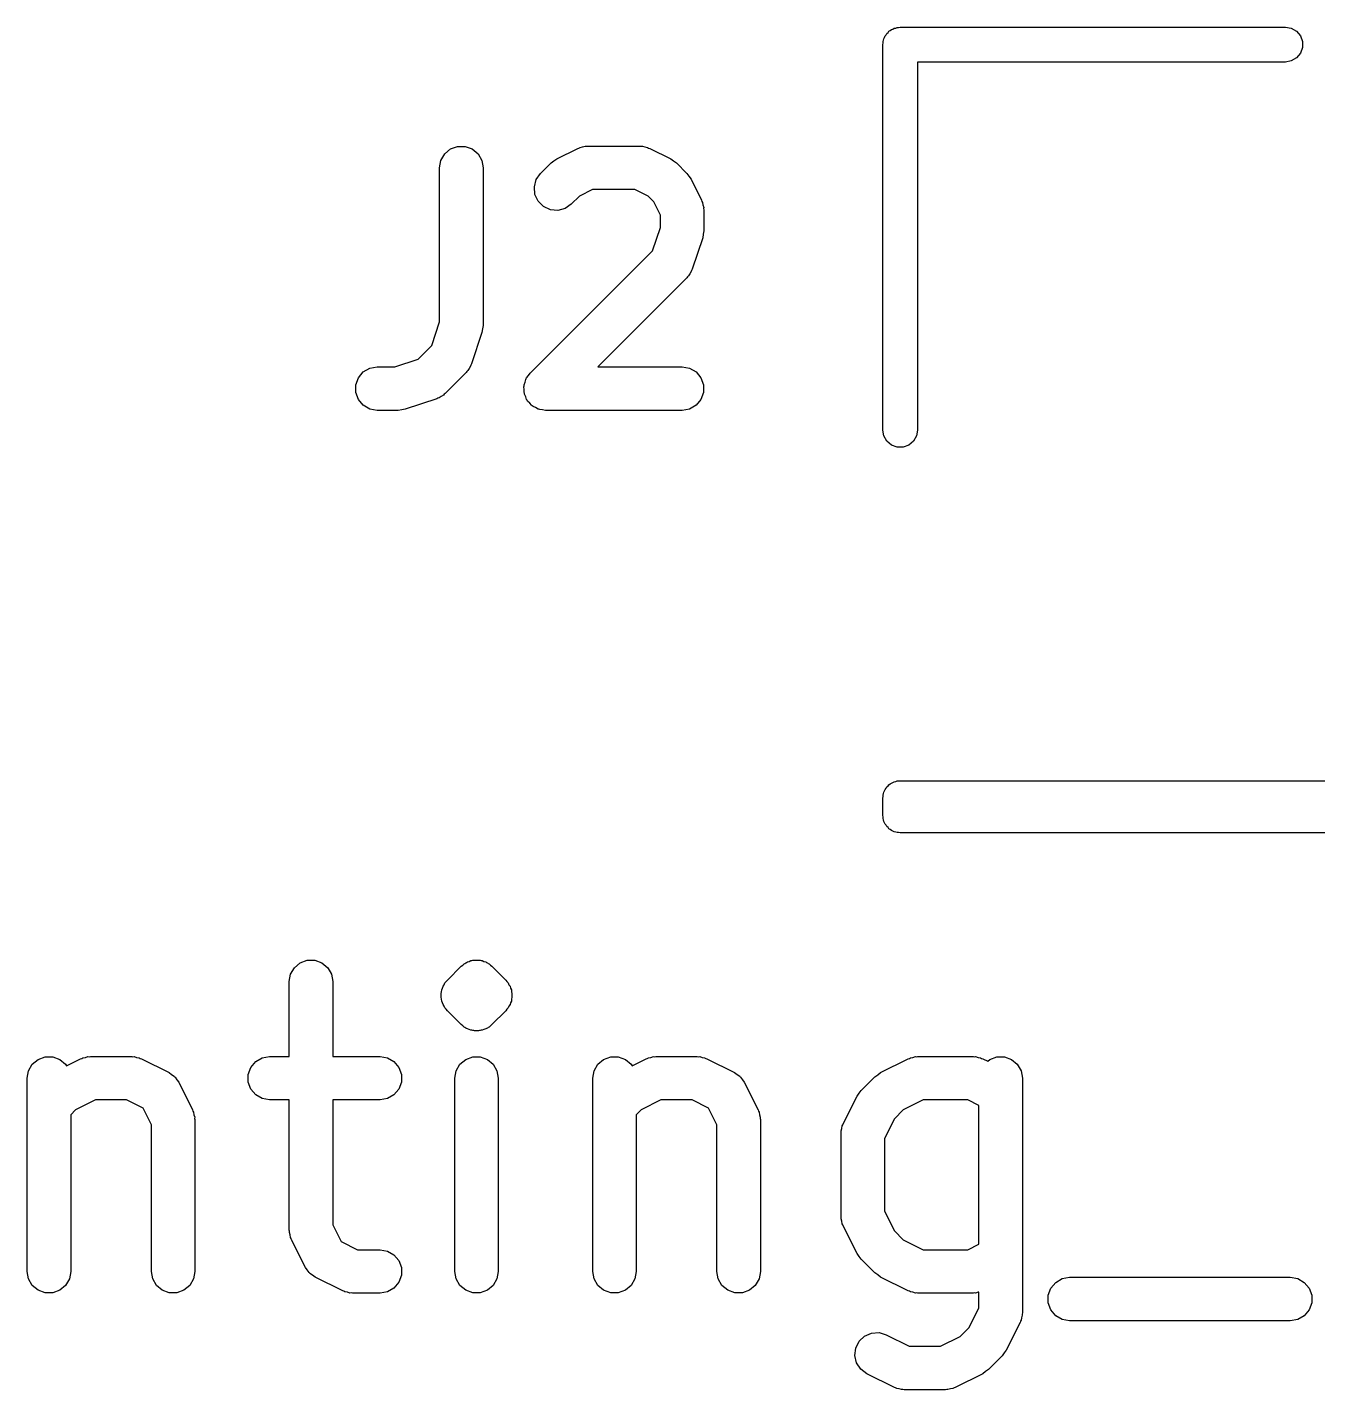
# Model space of a CAD drawing. Extents: x -4.6 to 25.8, y 0 to 31.7.
# Drawn here: x 10.427 to 14.882, y 27.016 to 31.718 of the extents above; entities that cross this region are included whole.
import ezdxf

# ---------------------------------------------------------------- set-up
doc = ezdxf.new("R2010")
doc.units = 0
doc.header["$MEASUREMENT"] = 0
doc.layers.add('BLACK', color=7, linetype='CONTINUOUS')

msp = doc.modelspace()

# ---------------------------------------------------------------- linework, layer by layer
at = {"layer": 'Black'}
for p, q in [((13.3881, 31.6876), (13.3915, 31.6916)), ((13.3915, 31.6916), (13.3941, 31.6962)), ((13.3941, 31.6962), (13.3982, 31.6995)), ((13.3982, 31.6995), (13.4015, 31.7036)), ((13.4015, 31.7036), (13.4061, 31.7062)), ((13.4061, 31.7062), (13.4101, 31.7096)), ((13.4101, 31.7096), (13.415, 31.7114)), ((13.415, 31.7114), (13.4196, 31.714)), ((13.4196, 31.714), (13.4248, 31.7149)), ((13.4248, 31.7149), (13.4297, 31.7167)), ((13.4297, 31.7167), (13.4349, 31.7167)), ((13.4349, 31.7167), (13.4401, 31.7176)), ((13.4401, 31.7176), (14.7701, 31.7176)), ((14.7701, 31.7176), (14.7906, 31.714)), ((14.7906, 31.714), (14.8087, 31.7036)), ((14.8087, 31.7036), (14.8221, 31.6876)), ((13.3801, 31.6576), (13.381, 31.6628)), ((13.3801, 30.3276), (13.3801, 31.6576)), ((13.381, 31.668), (13.3828, 31.6729)), ((13.381, 31.6628), (13.381, 31.668)), ((13.3828, 31.6729), (13.3837, 31.6781)), ((13.3837, 31.6781), (13.3863, 31.6827)), ((13.3863, 31.6827), (13.3881, 31.6876)), ((14.8221, 31.6876), (14.8292, 31.668)), ((14.8292, 31.6472), (14.8221, 31.6276)), ((14.8292, 31.668), (14.8292, 31.6472)), ((14.7701, 31.5976), (13.5001, 31.5976)), ((13.5001, 31.5976), (13.5001, 30.3276)), ((14.7906, 31.6012), (14.7701, 31.5976)), ((14.8087, 31.6116), (14.7906, 31.6012)), ((14.8221, 31.6276), (14.8087, 31.6116)), ((11.8548, 31.2582), (11.8678, 31.2808)), ((11.8678, 31.2808), (11.8878, 31.2975)), ((11.8878, 31.2975), (11.9123, 31.3064)), ((11.9123, 31.3064), (11.9383, 31.3064)), ((11.9383, 31.3064), (11.9628, 31.2975)), ((11.9628, 31.2975), (11.9828, 31.2808)), ((11.9828, 31.2808), (11.9958, 31.2582)), ((12.2546, 31.2634), (12.3272, 31.2996)), ((12.3272, 31.2996), (12.3313, 31.3009)), ((12.3313, 31.3009), (12.3351, 31.303)), ((12.3351, 31.303), (12.3437, 31.3046)), ((12.3437, 31.3046), (12.3522, 31.3071)), ((12.3522, 31.3071), (12.3565, 31.3068)), ((12.3565, 31.3068), (12.3607, 31.3076)), ((12.3607, 31.3076), (12.5422, 31.3076)), ((12.5422, 31.3076), (12.5464, 31.3068)), ((12.5464, 31.3068), (12.5507, 31.3071)), ((12.5507, 31.3071), (12.5592, 31.3046)), ((12.5592, 31.3046), (12.5678, 31.303)), ((12.5678, 31.303), (12.5716, 31.3009)), ((12.5716, 31.3009), (12.5757, 31.2996)), ((12.5757, 31.2996), (12.6483, 31.2634)), ((11.8503, 31.2326), (11.8548, 31.2582)), ((11.8503, 30.7005), (11.8503, 31.2326)), ((11.9958, 31.2582), (12.0003, 31.2326)), ((12.0003, 31.2326), (12.0003, 30.6883)), ((12.1988, 31.213), (12.2351, 31.2493)), ((12.2351, 31.2493), (12.245, 31.2562)), ((12.245, 31.2562), (12.2546, 31.2634)), ((12.6483, 31.2634), (12.6579, 31.2562)), ((12.6579, 31.2562), (12.6678, 31.2493)), ((12.6678, 31.2493), (12.704, 31.213)), ((12.1772, 31.1665), (12.1839, 31.1917)), ((12.1839, 31.1917), (12.1988, 31.213)), ((12.704, 31.213), (12.7109, 31.2032)), ((12.7109, 31.2032), (12.7181, 31.1935)), ((12.7181, 31.1935), (12.7544, 31.121)), ((12.1794, 31.1406), (12.1772, 31.1665)), ((12.1904, 31.117), (12.1794, 31.1406)), ((12.3326, 31.1346), (12.3049, 31.107)), ((12.3784, 31.1576), (12.3326, 31.1346)), ((12.5245, 31.1576), (12.3784, 31.1576)), ((12.5703, 31.1346), (12.5245, 31.1576)), ((12.5894, 31.1156), (12.5703, 31.1346)), ((12.2089, 31.0986), (12.1904, 31.117)), ((12.2325, 31.0875), (12.2089, 31.0986)), ((12.2584, 31.0853), (12.2325, 31.0875)), ((12.2836, 31.092), (12.2584, 31.0853)), ((12.3049, 31.107), (12.2836, 31.092)), ((12.6123, 31.0697), (12.5894, 31.1156)), ((12.7544, 31.121), (12.7556, 31.1168)), ((12.7556, 31.1168), (12.7578, 31.1131)), ((12.7578, 31.1131), (12.7593, 31.1044)), ((12.7593, 31.1044), (12.7618, 31.096)), ((12.7618, 31.096), (12.7615, 31.0917)), ((12.7615, 31.0917), (12.7623, 31.0874)), ((12.7623, 31.0874), (12.7623, 31.0149)), ((12.6123, 31.027), (12.6123, 31.0697)), ((12.5855, 30.9465), (12.6123, 31.027)), ((12.7585, 30.9911), (12.7222, 30.8823)), ((12.7602, 31.003), (12.7585, 30.9911)), ((12.7623, 31.0149), (12.7602, 31.003)), ((12.1626, 30.5236), (12.5855, 30.9465)), ((12.704, 30.853), (12.3967, 30.5456)), ((12.7065, 30.8565), (12.704, 30.853)), ((12.7098, 30.8594), (12.7065, 30.8565)), ((12.7139, 30.8671), (12.7098, 30.8594)), ((12.719, 30.8743), (12.7139, 30.8671)), ((12.7201, 30.8785), (12.719, 30.8743)), ((12.7222, 30.8823), (12.7201, 30.8785)), ((11.8235, 30.6199), (11.8503, 30.7005)), ((11.9965, 30.6646), (11.9602, 30.5557)), ((11.9982, 30.6764), (11.9965, 30.6646)), ((12.0003, 30.6883), (11.9982, 30.6764)), ((11.7759, 30.5724), (11.8235, 30.6199)), ((11.6954, 30.5456), (11.7759, 30.5724)), ((11.5701, 30.5081), (11.5868, 30.528)), ((11.5868, 30.528), (11.6094, 30.541)), ((11.6094, 30.541), (11.635, 30.5456)), ((11.635, 30.5456), (11.6954, 30.5456)), ((11.942, 30.5264), (11.8695, 30.4538)), ((11.9445, 30.5299), (11.942, 30.5264)), ((11.9478, 30.5328), (11.9445, 30.5299)), ((11.9519, 30.5405), (11.9478, 30.5328)), ((11.957, 30.5477), (11.9519, 30.5405)), ((11.9581, 30.5519), (11.957, 30.5477)), ((11.9602, 30.5557), (11.9581, 30.5519)), ((12.1506, 30.5081), (12.1569, 30.5156)), ((12.1569, 30.5156), (12.1626, 30.5236)), ((12.3967, 30.5456), (12.6873, 30.5456)), ((12.6873, 30.5456), (12.713, 30.541)), ((12.713, 30.541), (12.7355, 30.528)), ((12.7355, 30.528), (12.7523, 30.5081)), ((11.5612, 30.4836), (11.5701, 30.5081)), ((11.5612, 30.4575), (11.5612, 30.4836)), ((12.1409, 30.4771), (12.1417, 30.4803)), ((12.1417, 30.4673), (12.1409, 30.4771)), ((12.1417, 30.4836), (12.1451, 30.4928)), ((12.1417, 30.4803), (12.1417, 30.4836)), ((12.1451, 30.4928), (12.1476, 30.5023)), ((12.1476, 30.5023), (12.1495, 30.505)), ((12.1495, 30.505), (12.1506, 30.5081)), ((12.7523, 30.5081), (12.7612, 30.4836)), ((12.7612, 30.4836), (12.7612, 30.4575)), ((11.5701, 30.4331), (11.5612, 30.4575)), ((11.5868, 30.4131), (11.5701, 30.4331)), ((11.8402, 30.4357), (11.7313, 30.3994)), ((11.844, 30.4378), (11.8402, 30.4357)), ((11.8481, 30.4389), (11.844, 30.4378)), ((11.8553, 30.4439), (11.8481, 30.4389)), ((11.8631, 30.4481), (11.8553, 30.4439)), ((11.8659, 30.4513), (11.8631, 30.4481)), ((11.8695, 30.4538), (11.8659, 30.4513)), ((12.1417, 30.4575), (12.1417, 30.4673)), ((12.1429, 30.4544), (12.1417, 30.4575)), ((12.1431, 30.4512), (12.1429, 30.4544)), ((12.1473, 30.4423), (12.1431, 30.4512)), ((12.1506, 30.4331), (12.1473, 30.4423)), ((12.1528, 30.4305), (12.1506, 30.4331)), ((12.1541, 30.4275), (12.1528, 30.4305)), ((12.1611, 30.4206), (12.1541, 30.4275)), ((12.7523, 30.4331), (12.7355, 30.4131)), ((12.7612, 30.4575), (12.7523, 30.4331)), ((11.6094, 30.4001), (11.5868, 30.4131)), ((11.635, 30.3956), (11.6094, 30.4001)), ((11.7076, 30.3956), (11.635, 30.3956)), ((11.7194, 30.3977), (11.7076, 30.3956)), ((11.7313, 30.3994), (11.7194, 30.3977)), ((12.1674, 30.4131), (12.1611, 30.4206)), ((12.1702, 30.4115), (12.1674, 30.4131)), ((12.1726, 30.4091), (12.1702, 30.4115)), ((12.1814, 30.405), (12.1726, 30.4091)), ((12.1899, 30.4001), (12.1814, 30.405)), ((12.1932, 30.3995), (12.1899, 30.4001)), ((12.1962, 30.3981), (12.1932, 30.3995)), ((12.2059, 30.3973), (12.1962, 30.3981)), ((12.2156, 30.3956), (12.2059, 30.3973)), ((12.6873, 30.3956), (12.2156, 30.3956)), ((12.713, 30.4001), (12.6873, 30.3956)), ((12.7355, 30.4131), (12.713, 30.4001)), ((13.3837, 30.3071), (13.3801, 30.3276)), ((13.5001, 30.3276), (13.4965, 30.3071)), ((13.3941, 30.289), (13.3837, 30.3071)), ((13.4101, 30.2756), (13.3941, 30.289)), ((13.4861, 30.289), (13.4701, 30.2756)), ((13.4965, 30.3071), (13.4861, 30.289)), ((13.4297, 30.2685), (13.4101, 30.2756)), ((13.4505, 30.2685), (13.4297, 30.2685)), ((13.4701, 30.2756), (13.4505, 30.2685)), ((13.4015, 29.1036), (13.4061, 29.1062)), ((13.4061, 29.1062), (13.4101, 29.1096)), ((13.4101, 29.1096), (13.415, 29.1114)), ((13.415, 29.1114), (13.4196, 29.114)), ((13.4196, 29.114), (13.4248, 29.1149)), ((13.4248, 29.1149), (13.4297, 29.1167)), ((13.4297, 29.1167), (13.4349, 29.1167)), ((13.4349, 29.1167), (13.4401, 29.1176)), ((13.4401, 29.1176), (16.1001, 29.1176)), ((13.3801, 29.0576), (13.381, 29.0628)), ((13.3801, 28.9976), (13.3801, 29.0576)), ((13.381, 29.068), (13.3828, 29.0729)), ((13.381, 29.0628), (13.381, 29.068)), ((13.3828, 29.0729), (13.3837, 29.0781)), ((13.3837, 29.0781), (13.3863, 29.0827)), ((13.3863, 29.0827), (13.3881, 29.0876)), ((13.3881, 29.0876), (13.3915, 29.0916)), ((13.3915, 29.0916), (13.3941, 29.0962)), ((13.3941, 29.0962), (13.3982, 29.0995)), ((13.3982, 29.0995), (13.4015, 29.1036)), ((13.381, 28.9924), (13.3801, 28.9976)), ((13.381, 28.9872), (13.381, 28.9924)), ((13.3828, 28.9823), (13.381, 28.9872)), ((13.3837, 28.9771), (13.3828, 28.9823)), ((13.3863, 28.9725), (13.3837, 28.9771)), ((13.3881, 28.9676), (13.3863, 28.9725)), ((13.3915, 28.9636), (13.3881, 28.9676)), ((13.3941, 28.959), (13.3915, 28.9636)), ((13.3982, 28.9557), (13.3941, 28.959)), ((13.4015, 28.9516), (13.3982, 28.9557)), ((13.4061, 28.949), (13.4015, 28.9516)), ((13.4101, 28.9456), (13.4061, 28.949)), ((13.415, 28.9438), (13.4101, 28.9456)), ((13.4196, 28.9412), (13.415, 28.9438)), ((13.4248, 28.9403), (13.4196, 28.9412)), ((13.4297, 28.9385), (13.4248, 28.9403)), ((13.4349, 28.9385), (13.4297, 28.9385)), ((13.4401, 28.9376), (13.4349, 28.9385)), ((16.1001, 28.9376), (13.4401, 28.9376)), ((11.3688, 28.4891), (11.3932, 28.498)), ((11.3932, 28.498), (11.4193, 28.498)), ((11.4193, 28.498), (11.4438, 28.4891)), ((11.946, 28.4921), (11.9523, 28.4938)), ((11.9523, 28.4938), (11.9583, 28.4966)), ((11.9583, 28.4966), (11.9616, 28.4969)), ((11.9616, 28.4969), (11.9647, 28.498)), ((11.9647, 28.498), (11.968, 28.498)), ((11.968, 28.498), (11.9712, 28.4988)), ((11.9712, 28.4988), (11.9777, 28.4983)), ((11.9777, 28.4983), (11.9842, 28.4988)), ((11.9842, 28.4988), (11.9874, 28.498)), ((11.9874, 28.498), (11.9907, 28.498)), ((11.9907, 28.498), (11.9938, 28.4968)), ((11.9938, 28.4968), (11.9971, 28.4966)), ((11.9971, 28.4966), (12.003, 28.4938)), ((12.003, 28.4938), (12.0094, 28.4921)), ((11.3313, 28.4241), (11.3358, 28.4498)), ((11.3358, 28.4498), (11.3488, 28.4723)), ((11.3488, 28.4723), (11.3688, 28.4891)), ((11.4438, 28.4891), (11.4637, 28.4723)), ((11.4637, 28.4723), (11.4767, 28.4498)), ((11.4767, 28.4498), (11.4813, 28.4241)), ((11.877, 28.4295), (11.9247, 28.4772)), ((11.9247, 28.4772), (11.93, 28.4809)), ((11.93, 28.4809), (11.9347, 28.4856)), ((11.9347, 28.4856), (11.9377, 28.487)), ((11.9377, 28.487), (11.9402, 28.4891)), ((11.9402, 28.4891), (11.9433, 28.4902)), ((11.9433, 28.4902), (11.946, 28.4921)), ((12.0094, 28.4921), (12.0121, 28.4902)), ((12.0121, 28.4902), (12.0152, 28.4891)), ((12.0152, 28.4891), (12.0177, 28.487)), ((12.0177, 28.487), (12.0207, 28.4856)), ((12.0207, 28.4856), (12.0254, 28.4809)), ((12.0254, 28.4809), (12.0307, 28.4772)), ((12.0307, 28.4772), (12.0783, 28.4295)), ((11.3313, 28.1658), (11.3313, 28.4241)), ((11.4813, 28.4241), (11.4813, 28.1658)), ((11.8576, 28.3959), (11.8604, 28.4019)), ((11.8604, 28.4019), (11.8621, 28.4082)), ((11.8621, 28.4082), (11.8659, 28.4136)), ((11.8659, 28.4136), (11.8686, 28.4195)), ((11.8686, 28.4195), (11.8733, 28.4242)), ((11.8733, 28.4242), (11.877, 28.4295)), ((12.0783, 28.4295), (12.0821, 28.4242)), ((12.0821, 28.4242), (12.0867, 28.4195)), ((12.0867, 28.4195), (12.0895, 28.4136)), ((12.0895, 28.4136), (12.0933, 28.4082)), ((12.0933, 28.4082), (12.095, 28.4019)), ((12.095, 28.4019), (12.0978, 28.3959)), ((11.8554, 28.383), (11.8571, 28.3894)), ((11.8559, 28.3765), (11.8554, 28.383)), ((11.8554, 28.37), (11.8559, 28.3765)), ((11.8571, 28.3636), (11.8554, 28.37)), ((11.8571, 28.3894), (11.8576, 28.3959)), ((11.8576, 28.3571), (11.8571, 28.3636)), ((11.8604, 28.3511), (11.8576, 28.3571)), ((12.0978, 28.3571), (12.095, 28.3511)), ((12.0978, 28.3959), (12.0983, 28.3894)), ((12.0983, 28.3636), (12.0978, 28.3571)), ((12.0983, 28.3894), (12.1, 28.383)), ((12.1, 28.37), (12.0983, 28.3636)), ((12.1, 28.383), (12.0995, 28.3765)), ((12.0995, 28.3765), (12.1, 28.37)), ((11.8621, 28.3448), (11.8604, 28.3511)), ((11.8659, 28.3394), (11.8621, 28.3448)), ((11.8686, 28.3335), (11.8659, 28.3394)), ((11.8733, 28.3288), (11.8686, 28.3335)), ((11.877, 28.3235), (11.8733, 28.3288)), ((11.9247, 28.2758), (11.877, 28.3235)), ((12.0783, 28.3235), (12.0307, 28.2758)), ((12.0821, 28.3288), (12.0783, 28.3235)), ((12.0867, 28.3335), (12.0821, 28.3288)), ((12.0895, 28.3394), (12.0867, 28.3335)), ((12.0933, 28.3448), (12.0895, 28.3394)), ((12.095, 28.3511), (12.0933, 28.3448)), ((11.93, 28.2721), (11.9247, 28.2758)), ((11.9347, 28.2674), (11.93, 28.2721)), ((11.9377, 28.266), (11.9347, 28.2674)), ((11.9402, 28.2639), (11.9377, 28.266)), ((11.9433, 28.2628), (11.9402, 28.2639)), ((11.946, 28.2609), (11.9433, 28.2628)), ((11.9523, 28.2592), (11.946, 28.2609)), ((11.9583, 28.2564), (11.9523, 28.2592)), ((12.003, 28.2592), (11.9971, 28.2564)), ((12.0094, 28.2609), (12.003, 28.2592)), ((12.0121, 28.2628), (12.0094, 28.2609)), ((12.0152, 28.2639), (12.0121, 28.2628)), ((12.0177, 28.266), (12.0152, 28.2639)), ((12.0207, 28.2674), (12.0177, 28.266)), ((12.0254, 28.2721), (12.0207, 28.2674)), ((12.0307, 28.2758), (12.0254, 28.2721)), ((11.9616, 28.2561), (11.9583, 28.2564)), ((11.9647, 28.255), (11.9616, 28.2561)), ((11.968, 28.255), (11.9647, 28.255)), ((11.9712, 28.2542), (11.968, 28.255)), ((11.9777, 28.2547), (11.9712, 28.2542)), ((11.9842, 28.2542), (11.9777, 28.2547)), ((11.9874, 28.255), (11.9842, 28.2542)), ((11.9907, 28.255), (11.9874, 28.255)), ((11.9938, 28.2561), (11.9907, 28.255)), ((11.9971, 28.2564), (11.9938, 28.2561)), ((10.464, 28.1557), (10.4885, 28.1646)), ((10.4885, 28.1646), (10.5145, 28.1646)), ((10.5145, 28.1646), (10.539, 28.1557)), ((10.6274, 28.1628), (10.6358, 28.1653)), ((10.6358, 28.1653), (10.6401, 28.165)), ((10.6401, 28.165), (10.6444, 28.1658)), ((10.6444, 28.1658), (10.7872, 28.1658)), ((10.7872, 28.1658), (10.7915, 28.165)), ((10.7915, 28.165), (10.7958, 28.1653)), ((10.7958, 28.1653), (10.8042, 28.1628)), ((11.2378, 28.1613), (11.2634, 28.1658)), ((11.2634, 28.1658), (11.3313, 28.1658)), ((11.4813, 28.1658), (11.6444, 28.1658)), ((11.6444, 28.1658), (11.67, 28.1613)), ((11.9402, 28.1557), (11.9647, 28.1646)), ((11.9647, 28.1646), (11.9907, 28.1646)), ((11.9907, 28.1646), (12.0152, 28.1557)), ((12.4164, 28.1557), (12.4409, 28.1646)), ((12.4409, 28.1646), (12.4669, 28.1646)), ((12.4669, 28.1646), (12.4914, 28.1557)), ((12.5797, 28.1628), (12.5882, 28.1653)), ((12.5882, 28.1653), (12.5925, 28.165)), ((12.5925, 28.165), (12.5967, 28.1658)), ((12.5967, 28.1658), (12.7396, 28.1658)), ((12.7396, 28.1658), (12.7439, 28.165)), ((12.7439, 28.165), (12.7482, 28.1653)), ((12.7482, 28.1653), (12.7566, 28.1628)), ((13.4845, 28.1628), (13.4929, 28.1653)), ((13.4929, 28.1653), (13.4972, 28.165)), ((13.4972, 28.165), (13.5015, 28.1658)), ((13.5015, 28.1658), (13.692, 28.1658)), ((13.692, 28.1658), (13.6962, 28.165)), ((13.6962, 28.165), (13.7006, 28.1653)), ((13.7006, 28.1653), (13.709, 28.1628)), ((13.7497, 28.1557), (13.7742, 28.1646)), ((13.7742, 28.1646), (13.8002, 28.1646)), ((13.8002, 28.1646), (13.8247, 28.1557)), ((10.431, 28.1164), (10.444, 28.139)), ((10.444, 28.139), (10.464, 28.1557)), ((10.539, 28.1557), (10.559, 28.139)), ((10.559, 28.139), (10.5621, 28.1335)), ((10.5621, 28.1335), (10.6108, 28.1579)), ((10.6108, 28.1579), (10.615, 28.1591)), ((10.615, 28.1591), (10.6187, 28.1613)), ((10.6187, 28.1613), (10.6274, 28.1628)), ((10.8042, 28.1628), (10.8129, 28.1613)), ((10.8129, 28.1613), (10.8166, 28.1591)), ((10.8166, 28.1591), (10.8208, 28.1579)), ((10.8208, 28.1579), (10.916, 28.1102)), ((11.1895, 28.1038), (11.1985, 28.1283)), ((11.1985, 28.1283), (11.2152, 28.1482)), ((11.2152, 28.1482), (11.2378, 28.1613)), ((11.67, 28.1613), (11.6926, 28.1482)), ((11.6926, 28.1482), (11.7093, 28.1283)), ((11.7093, 28.1283), (11.7182, 28.1038)), ((11.9072, 28.1164), (11.9202, 28.139)), ((11.9202, 28.139), (11.9402, 28.1557)), ((12.0152, 28.1557), (12.0351, 28.139)), ((12.0351, 28.139), (12.0482, 28.1164)), ((12.3834, 28.1164), (12.3964, 28.139)), ((12.3964, 28.139), (12.4164, 28.1557)), ((12.4914, 28.1557), (12.5113, 28.139)), ((12.5113, 28.139), (12.5145, 28.1335)), ((12.5145, 28.1335), (12.5632, 28.1579)), ((12.5632, 28.1579), (12.5673, 28.1591)), ((12.5673, 28.1591), (12.5711, 28.1613)), ((12.5711, 28.1613), (12.5797, 28.1628)), ((12.7566, 28.1628), (12.7652, 28.1613)), ((12.7652, 28.1613), (12.769, 28.1591)), ((12.769, 28.1591), (12.7731, 28.1579)), ((12.7731, 28.1579), (12.8684, 28.1102)), ((13.3727, 28.1102), (13.468, 28.1579)), ((13.468, 28.1579), (13.4721, 28.1591)), ((13.4721, 28.1591), (13.4758, 28.1613)), ((13.4758, 28.1613), (13.4845, 28.1628)), ((13.709, 28.1628), (13.7176, 28.1613)), ((13.7176, 28.1613), (13.7214, 28.1591)), ((13.7214, 28.1591), (13.7255, 28.1579)), ((13.7255, 28.1579), (13.7423, 28.1495)), ((13.7423, 28.1495), (13.7497, 28.1557)), ((13.8247, 28.1557), (13.8447, 28.139)), ((13.8447, 28.139), (13.8577, 28.1164)), ((10.4265, 28.0908), (10.431, 28.1164)), ((10.4265, 27.4241), (10.4265, 28.0908)), ((10.916, 28.1102), (10.9248, 28.1037)), ((10.9248, 28.1037), (10.934, 28.0976)), ((10.934, 28.0976), (10.9353, 28.096)), ((10.9353, 28.096), (10.9369, 28.0947)), ((10.9369, 28.0947), (10.943, 28.0855)), ((10.943, 28.0855), (10.9495, 28.0767)), ((10.9495, 28.0767), (10.9972, 27.9815)), ((11.1895, 28.0778), (11.1895, 28.1038)), ((11.1985, 28.0533), (11.1895, 28.0778)), ((11.7182, 28.0778), (11.7093, 28.0533)), ((11.7182, 28.1038), (11.7182, 28.0778)), ((11.9027, 28.0908), (11.9072, 28.1164)), ((11.9027, 27.4241), (11.9027, 28.0908)), ((12.0482, 28.1164), (12.0527, 28.0908)), ((12.0527, 28.0908), (12.0527, 27.4241)), ((12.3789, 28.0908), (12.3834, 28.1164)), ((12.3789, 27.4241), (12.3789, 28.0908)), ((12.8684, 28.1102), (12.8772, 28.1037)), ((12.8772, 28.1037), (12.8864, 28.0976)), ((12.8864, 28.0976), (12.8876, 28.096)), ((12.8876, 28.096), (12.8893, 28.0947)), ((12.8893, 28.0947), (12.8954, 28.0855)), ((12.8954, 28.0855), (12.9019, 28.0767)), ((12.9019, 28.0767), (12.9495, 27.9815)), ((13.3056, 28.0486), (13.3532, 28.0962)), ((13.3532, 28.0962), (13.3631, 28.1031)), ((13.3631, 28.1031), (13.3727, 28.1102)), ((13.8577, 28.1164), (13.8622, 28.0908)), ((13.8622, 28.0908), (13.8622, 27.2813)), ((11.2152, 28.0333), (11.1985, 28.0533)), ((11.2378, 28.0203), (11.2152, 28.0333)), ((11.6926, 28.0333), (11.67, 28.0203)), ((11.7093, 28.0533), (11.6926, 28.0333)), ((13.2439, 27.9339), (13.2916, 28.0291)), ((13.2916, 28.0291), (13.2987, 28.0387)), ((13.2987, 28.0387), (13.3056, 28.0486)), ((10.5935, 27.9815), (10.5765, 27.9645)), ((10.6621, 28.0158), (10.5935, 27.9815)), ((10.7695, 28.0158), (10.6621, 28.0158)), ((10.8266, 27.9873), (10.7695, 28.0158)), ((10.8551, 27.9302), (10.8266, 27.9873)), ((10.9972, 27.9815), (10.9984, 27.9773)), ((10.9984, 27.9773), (11.0005, 27.9736)), ((11.2634, 28.0158), (11.2378, 28.0203)), ((11.3313, 28.0158), (11.2634, 28.0158)), ((11.3313, 27.567), (11.3313, 28.0158)), ((11.6444, 28.0158), (11.4813, 28.0158)), ((11.4813, 28.0158), (11.4813, 27.5847)), ((11.67, 28.0203), (11.6444, 28.0158)), ((12.5459, 27.9815), (12.5289, 27.9645)), ((12.6144, 28.0158), (12.5459, 27.9815)), ((12.7219, 28.0158), (12.6144, 28.0158)), ((12.7789, 27.9873), (12.7219, 28.0158)), ((12.8075, 27.9302), (12.7789, 27.9873)), ((12.9495, 27.9815), (12.9508, 27.9773)), ((12.9508, 27.9773), (12.9529, 27.9736)), ((13.4507, 27.9815), (13.4203, 27.9511)), ((13.5192, 28.0158), (13.4507, 27.9815)), ((13.6743, 28.0158), (13.5192, 28.0158)), ((13.7122, 27.9968), (13.6743, 28.0158)), ((13.7122, 27.5181), (13.7122, 27.9968)), ((10.5765, 27.9645), (10.5765, 27.4241)), ((10.8551, 27.4241), (10.8551, 27.9302)), ((11.0005, 27.9736), (11.0021, 27.9649)), ((11.0021, 27.9649), (11.0046, 27.9565)), ((11.0046, 27.9565), (11.0043, 27.9522)), ((11.0043, 27.9522), (11.0051, 27.9479)), ((11.0051, 27.9479), (11.0051, 27.4241)), ((12.5289, 27.9645), (12.5289, 27.4241)), ((12.8075, 27.4241), (12.8075, 27.9302)), ((12.9529, 27.9736), (12.9545, 27.9649)), ((12.9545, 27.9649), (12.957, 27.9565)), ((12.957, 27.9565), (12.9567, 27.9522)), ((12.9567, 27.9522), (12.9575, 27.9479)), ((12.9575, 27.9479), (12.9575, 27.4241)), ((13.2405, 27.926), (13.2427, 27.9297)), ((13.2427, 27.9297), (13.2439, 27.9339)), ((13.4203, 27.9511), (13.386, 27.8826)), ((13.236, 27.9003), (13.2368, 27.9046)), ((13.236, 27.6146), (13.236, 27.9003)), ((13.2365, 27.9089), (13.239, 27.9173)), ((13.2368, 27.9046), (13.2365, 27.9089)), ((13.239, 27.9173), (13.2405, 27.926)), ((13.386, 27.8826), (13.386, 27.6323)), ((13.2368, 27.6103), (13.236, 27.6146)), ((13.2365, 27.606), (13.2368, 27.6103)), ((13.239, 27.5976), (13.2365, 27.606)), ((13.386, 27.6323), (13.4203, 27.5638)), ((11.332, 27.5627), (11.3313, 27.567)), ((11.3318, 27.5584), (11.332, 27.5627)), ((11.3343, 27.55), (11.3318, 27.5584)), ((11.4813, 27.5847), (11.5098, 27.5276)), ((13.2405, 27.5889), (13.239, 27.5976)), ((13.2427, 27.5852), (13.2405, 27.5889)), ((13.2439, 27.5811), (13.2427, 27.5852)), ((13.2916, 27.4858), (13.2439, 27.5811)), ((13.4203, 27.5638), (13.4507, 27.5334)), ((11.3358, 27.5413), (11.3343, 27.55)), ((11.3379, 27.5376), (11.3358, 27.5413)), ((11.3392, 27.5334), (11.3379, 27.5376)), ((11.3868, 27.4382), (11.3392, 27.5334)), ((11.5098, 27.5276), (11.5668, 27.4991)), ((13.4507, 27.5334), (13.5192, 27.4991)), ((13.6743, 27.4991), (13.7122, 27.5181)), ((11.5668, 27.4991), (11.6444, 27.4991)), ((11.6444, 27.4991), (11.67, 27.4946)), ((11.67, 27.4946), (11.6926, 27.4816)), ((11.6926, 27.4816), (11.7093, 27.4616)), ((11.7093, 27.4616), (11.7182, 27.4371)), ((13.2987, 27.4762), (13.2916, 27.4858)), ((13.3056, 27.4663), (13.2987, 27.4762)), ((13.3532, 27.4187), (13.3056, 27.4663)), ((13.5192, 27.4991), (13.6743, 27.4991)), ((10.431, 27.3985), (10.4265, 27.4241)), ((10.5765, 27.4241), (10.572, 27.3985)), ((10.8596, 27.3985), (10.8551, 27.4241)), ((11.0051, 27.4241), (11.0005, 27.3985)), ((11.3934, 27.4294), (11.3868, 27.4382)), ((11.3994, 27.4202), (11.3934, 27.4294)), ((11.4011, 27.4189), (11.3994, 27.4202)), ((11.4023, 27.4173), (11.4011, 27.4189)), ((11.4115, 27.4112), (11.4023, 27.4173)), ((11.7182, 27.4371), (11.7182, 27.4111)), ((11.9072, 27.3985), (11.9027, 27.4241)), ((12.0527, 27.4241), (12.0482, 27.3985)), ((12.3834, 27.3985), (12.3789, 27.4241)), ((12.5289, 27.4241), (12.5244, 27.3985)), ((12.812, 27.3985), (12.8075, 27.4241)), ((12.9575, 27.4241), (12.9529, 27.3985)), ((13.3631, 27.4118), (13.3532, 27.4187)), ((13.3727, 27.4047), (13.3631, 27.4118)), ((10.444, 27.3759), (10.431, 27.3985)), ((10.464, 27.3592), (10.444, 27.3759)), ((10.559, 27.3759), (10.539, 27.3592)), ((10.572, 27.3985), (10.559, 27.3759)), ((10.8726, 27.3759), (10.8596, 27.3985)), ((10.8926, 27.3592), (10.8726, 27.3759)), ((10.9875, 27.3759), (10.9676, 27.3592)), ((11.0005, 27.3985), (10.9875, 27.3759)), ((11.4203, 27.4047), (11.4115, 27.4112)), ((11.5156, 27.357), (11.4203, 27.4047)), ((11.6926, 27.3667), (11.67, 27.3536)), ((11.7093, 27.3866), (11.6926, 27.3667)), ((11.7182, 27.4111), (11.7093, 27.3866)), ((11.9202, 27.3759), (11.9072, 27.3985)), ((11.9402, 27.3592), (11.9202, 27.3759)), ((12.0351, 27.3759), (12.0152, 27.3592)), ((12.0482, 27.3985), (12.0351, 27.3759)), ((12.3964, 27.3759), (12.3834, 27.3985)), ((12.4164, 27.3592), (12.3964, 27.3759)), ((12.5113, 27.3759), (12.4914, 27.3592)), ((12.5244, 27.3985), (12.5113, 27.3759)), ((12.825, 27.3759), (12.812, 27.3985)), ((12.845, 27.3592), (12.825, 27.3759)), ((12.9399, 27.3759), (12.92, 27.3592)), ((12.9529, 27.3985), (12.9399, 27.3759)), ((13.468, 27.357), (13.3727, 27.4047)), ((13.9514, 27.3419), (13.9604, 27.3664)), ((13.9604, 27.3664), (13.9771, 27.3863)), ((13.9771, 27.3863), (13.9997, 27.3994)), ((13.9997, 27.3994), (14.0253, 27.4039)), ((14.0253, 27.4039), (14.7872, 27.4039)), ((14.7872, 27.4039), (14.8129, 27.3994)), ((14.8129, 27.3994), (14.8354, 27.3863)), ((14.8354, 27.3863), (14.8522, 27.3664)), ((14.8522, 27.3664), (14.8611, 27.3419)), ((10.4885, 27.3503), (10.464, 27.3592)), ((10.5145, 27.3503), (10.4885, 27.3503)), ((10.539, 27.3592), (10.5145, 27.3503)), ((10.917, 27.3503), (10.8926, 27.3592)), ((10.9431, 27.3503), (10.917, 27.3503)), ((10.9676, 27.3592), (10.9431, 27.3503)), ((11.5197, 27.3558), (11.5156, 27.357)), ((11.5235, 27.3536), (11.5197, 27.3558)), ((11.5321, 27.3521), (11.5235, 27.3536)), ((11.5405, 27.3496), (11.5321, 27.3521)), ((11.5449, 27.3499), (11.5405, 27.3496)), ((11.5491, 27.3491), (11.5449, 27.3499)), ((11.6444, 27.3491), (11.5491, 27.3491)), ((11.67, 27.3536), (11.6444, 27.3491)), ((11.9647, 27.3503), (11.9402, 27.3592)), ((11.9907, 27.3503), (11.9647, 27.3503)), ((12.0152, 27.3592), (11.9907, 27.3503)), ((12.4409, 27.3503), (12.4164, 27.3592)), ((12.4669, 27.3503), (12.4409, 27.3503)), ((12.4914, 27.3592), (12.4669, 27.3503)), ((12.8694, 27.3503), (12.845, 27.3592)), ((12.8955, 27.3503), (12.8694, 27.3503)), ((12.92, 27.3592), (12.8955, 27.3503)), ((13.4721, 27.3558), (13.468, 27.357)), ((13.4758, 27.3536), (13.4721, 27.3558)), ((13.4845, 27.3521), (13.4758, 27.3536)), ((13.4929, 27.3496), (13.4845, 27.3521)), ((13.4972, 27.3499), (13.4929, 27.3496)), ((13.5015, 27.3491), (13.4972, 27.3499)), ((13.692, 27.3491), (13.5015, 27.3491)), ((13.6962, 27.3499), (13.692, 27.3491)), ((13.7006, 27.3496), (13.6962, 27.3499)), ((13.709, 27.3521), (13.7006, 27.3496)), ((13.7122, 27.3527), (13.709, 27.3521)), ((13.7122, 27.299), (13.7122, 27.3527)), ((13.9514, 27.3159), (13.9514, 27.3419)), ((14.8611, 27.3419), (14.8611, 27.3159)), ((13.678, 27.2305), (13.7122, 27.299)), ((13.8617, 27.2727), (13.8592, 27.2643)), ((13.8622, 27.2813), (13.8615, 27.277)), ((13.8615, 27.277), (13.8617, 27.2727)), ((13.9604, 27.2914), (13.9514, 27.3159)), ((13.9771, 27.2714), (13.9604, 27.2914)), ((13.9997, 27.2584), (13.9771, 27.2714)), ((14.8354, 27.2714), (14.8129, 27.2584)), ((14.8522, 27.2914), (14.8354, 27.2714)), ((14.8611, 27.3159), (14.8522, 27.2914)), ((13.6475, 27.2), (13.678, 27.2305)), ((13.8543, 27.2477), (13.8067, 27.1525)), ((13.8555, 27.2519), (13.8543, 27.2477)), ((13.8577, 27.2556), (13.8555, 27.2519)), ((13.8592, 27.2643), (13.8577, 27.2556)), ((14.0253, 27.2539), (13.9997, 27.2584)), ((14.7872, 27.2539), (14.0253, 27.2539)), ((14.8129, 27.2584), (14.7872, 27.2539)), ((13.2868, 27.1598), (13.2984, 27.1831)), ((13.2984, 27.1831), (13.3173, 27.201)), ((13.3173, 27.201), (13.3412, 27.2114)), ((13.3412, 27.2114), (13.3672, 27.2129)), ((13.3672, 27.2129), (13.3922, 27.2055)), ((13.3922, 27.2055), (13.4716, 27.1658)), ((13.579, 27.1658), (13.6475, 27.2)), ((13.2838, 27.1339), (13.2868, 27.1598)), ((13.2898, 27.1086), (13.2838, 27.1339)), ((13.4716, 27.1658), (13.579, 27.1658)), ((13.7926, 27.133), (13.745, 27.0854)), ((13.7995, 27.1428), (13.7926, 27.133)), ((13.8067, 27.1525), (13.7995, 27.1428)), ((13.3042, 27.0868), (13.2898, 27.1086)), ((13.3251, 27.0713), (13.3042, 27.0868)), ((13.745, 27.0854), (13.7352, 27.0785)), ((13.4203, 27.0237), (13.3251, 27.0713)), ((13.7255, 27.0713), (13.6303, 27.0237)), ((13.7352, 27.0785), (13.7255, 27.0713)), ((13.4245, 27.0225), (13.4203, 27.0237)), ((13.4282, 27.0203), (13.4245, 27.0225)), ((13.4369, 27.0188), (13.4282, 27.0203)), ((13.4453, 27.0163), (13.4369, 27.0188)), ((13.4496, 27.0165), (13.4453, 27.0163)), ((13.4539, 27.0158), (13.4496, 27.0165)), ((13.5967, 27.0158), (13.4539, 27.0158)), ((13.601, 27.0165), (13.5967, 27.0158)), ((13.6053, 27.0163), (13.601, 27.0165)), ((13.6137, 27.0188), (13.6053, 27.0163)), ((13.6224, 27.0203), (13.6137, 27.0188)), ((13.6261, 27.0225), (13.6224, 27.0203)), ((13.6303, 27.0237), (13.6261, 27.0225))]:
    msp.add_line(p, q, dxfattribs=at)

doc.saveas('drawing.dxf')
